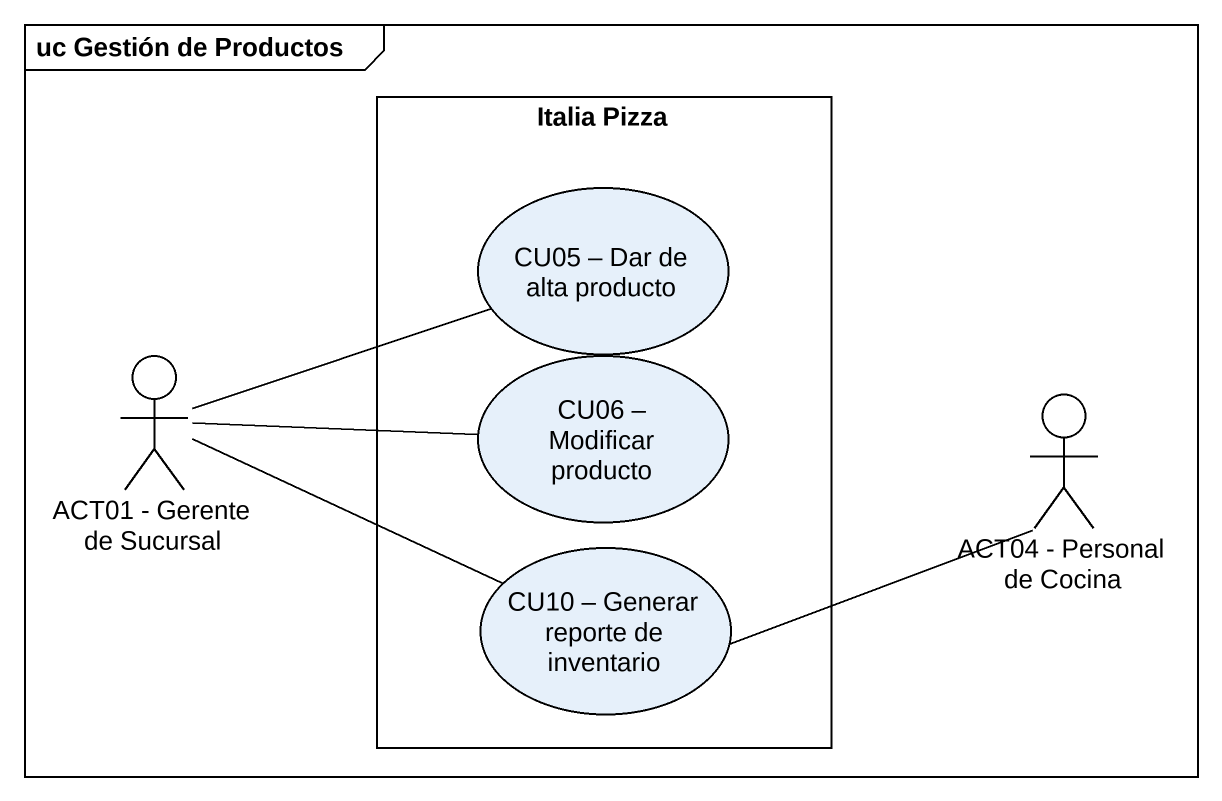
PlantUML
@startuml
mainframe uc Gestión de Productos
rectangle "Italia Pizza" as Italia_Pizza {
  usecase "CU05 – Dar de alta producto" as CU05_Dar_de_alta_producto
  usecase "CU06 – Modificar producto" as CU06_Modificar_producto
  usecase "CU10 – Generar reporte de inventario" as CU10_Generar_reporte_de
}
actor "ACT01 - Gerente de Sucursal" as ACT01_Gerente_de_Sucursal
actor "ACT04 - Personal de Cocina" as ACT04_Personal_de_Cocina
ACT01_Gerente_de_Sucursal -right- CU05_Dar_de_alta_producto
ACT01_Gerente_de_Sucursal -right- CU06_Modificar_producto
CU10_Generar_reporte_de -left- ACT01_Gerente_de_Sucursal
CU10_Generar_reporte_de -right- ACT04_Personal_de_Cocina
@enduml
